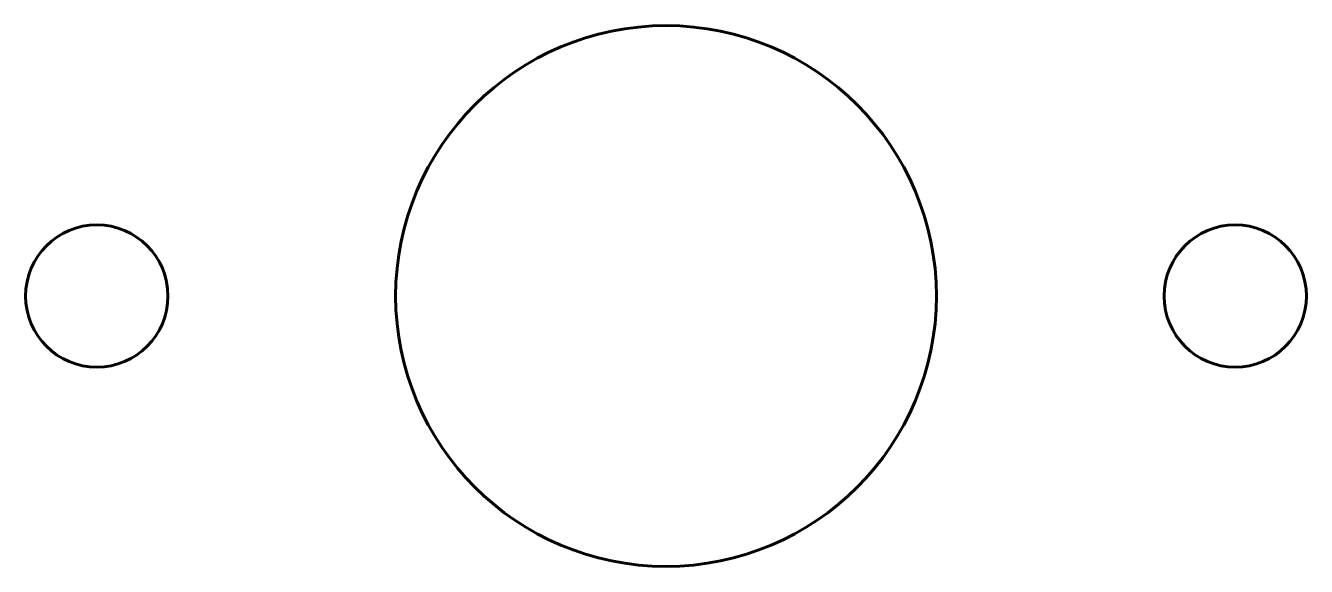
# Model space of a CAD drawing. Header units: millimetres. Extents: x 1239.1 to 1284.1, y 193.8 to 212.8.
import ezdxf

# ---------------------------------------------------------------- set-up
doc = ezdxf.new("R2010")
doc.units = ezdxf.units.MM
doc.linetypes.add('K5LT_BASIC', pattern=[0])
doc.layers.add('Системный слой', color=7, linetype='Continuous')

msp = doc.modelspace()

# ---------------------------------------------------------------- linework, layer by layer
at = {"layer": 'Системный слой', "color": 150, "linetype": 'K5LT_BASIC', "lineweight": 60, "true_color": 0x0080ff}
for centre, radius in [((1261.591, 203.308), 9.5), ((1241.591, 203.308), 2.5), ((1281.591, 203.308), 2.5)]:
    msp.add_circle(centre, radius, dxfattribs=at)

doc.saveas('drawing.dxf')
